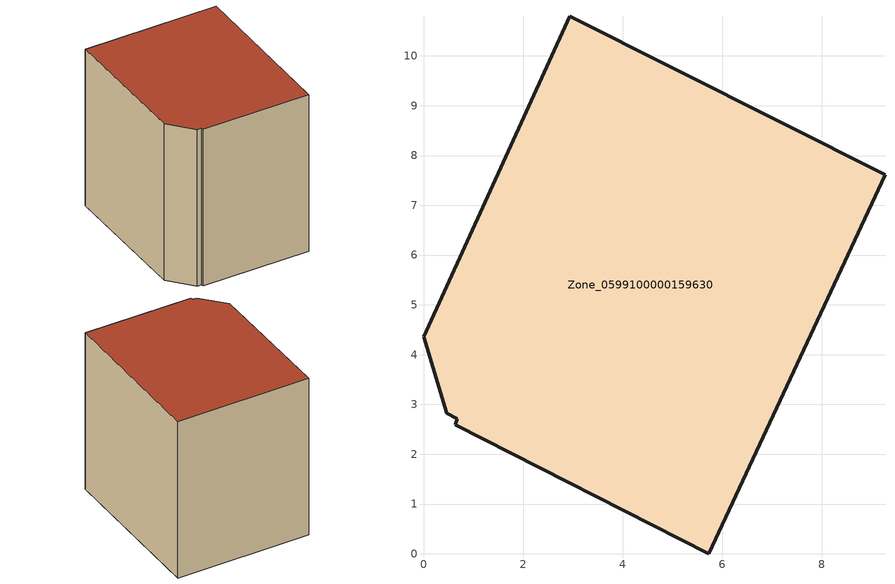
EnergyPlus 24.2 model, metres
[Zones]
Zone_0599100000159630
 floor ground (C_G): 0.68,2.71 0.47,2.82 0,4.36 2.93,10.8 9.27,7.61 5.73,0 0.64,2.59 z0
 wall outside (C_F): 5.73,0 9.27,7.61 2.93,10.8 0,4.36 0.47,2.82 0.68,2.71 0.64,2.59 5.73,0 z0:9.07
 roof outside (C_R): 0.47,2.82 0.68,2.71 0.64,2.59 5.73,0 9.27,7.61 2.93,10.8 0,4.36 z9.07
[BUILDING]
Pand.0599100000159630: North Axis=0; Terrain=City; Loads Convergence Tolerance Value=0.04; Temperature Convergence Tolerance Value=0.4; Solar Distribution=FullExterior; Maximum Number of Warmup Days=25; Minimum Number of Warmup Days=1
[Site:Location]
Rotterdam.The.Hague.AP_ZH_NLD Design_Conditions: Latitude=51.96; Longitude=4.45; Time Zone=1; Elevation=-4.5
[SITE:GROUNDTEMPERATURE:BUILDINGSURFACE]
18, 18, 18, 18, 18, 18, 18, 18, 18, 18, 18, 18
[MATERIAL] Thermal Absorptance=0.9; Solar Absorptance=0.7; Visible Absorptance=0.7
Name | Roughness | Thickness | Conductivity | Density | Specific Heat
G.TC.1946 | MediumSmooth | 0.15 | 1 | 540 | 1210
F.TC.1946 | Rough | 0.3 | 0.857143 | 1920 | 840
R.TC.1946 | MediumRough | 0.2 | 0.909091 | 1500 | 1000
[CONSTRUCTION]
C_G: G.TC.1946
C_F: F.TC.1946
C_R: R.TC.1946
[ZONE]
Zone_0599100000159630: Type=1; Multiplier=1; Ceiling Height=Autocalculate; Volume=Autocalculate; Floor Area=autocalculate; Part of Total Floor Area=Yes
[ZONEINFILTRATION:DESIGNFLOWRATE]
Infil_Zone_0599100000159630: Zone or ZoneList or Space or SpaceList=Zone_0599100000159630; Schedule=AlwaysOn; Design Flow Rate Calculation Method=Flow/Area; Flow Rate per Floor Area=0.003; Constant Term Coefficient=1; Temperature Term Coefficient=0; Velocity Term Coefficient=0; Velocity Squared Term Coefficient=0
[HVACTEMPLATE:ZONE:IDEALLOADSAIRSYSTEM]
Zone_0599100000159630: Maximum Heating Supply Air Temperature=50; Minimum Cooling Supply Air Temperature=13; Maximum Heating Supply Air Humidity Ratio=0.0156; Minimum Cooling Supply Air Humidity Ratio=0.0077; Heating Limit=NoLimit; Cooling Limit=NoLimit; Dehumidification Control Type=ConstantSensibleHeatRatio; Cooling Sensible Heat Ratio=0.7; Dehumidification Setpoint=60; Humidification Control Type=None; Humidification Setpoint=30; Outdoor Air Method=None; Outdoor Air Flow Rate per Person=0.00944; Outdoor Air Flow Rate per Zone Floor Area=0; Outdoor Air Flow Rate per Zone=0; Demand Controlled Ventilation Type=None; Outdoor Air Economizer Type=NoEconomizer; Heat Recovery Type=None; Sensible Heat Recovery Effectiveness=0.7; Latent Heat Recovery Effectiveness=0.65
[ZONECONTROL:THERMOSTAT]
ThermostatControl_Zone_0599100000159630: Zone or ZoneList=Zone_0599100000159630; Control Type Schedule=DualSetpointControlType; Control 1=Thermostat_Zone_0599100000159630; Temperature Difference Between Cutout And Setpoint=0
[THERMOSTATSETPOINT:DUALSETPOINT]
Thermostat_Zone_0599100000159630: Heating Setpoint Temperature Schedule=HeatingSetpoint_Zone_0599100000159630; Cooling Setpoint Temperature Schedule=CoolingSetpoint_Zone_0599100000159630
[SCHEDULE:COMPACT]
HeatingSetpoint_Zone_0599100000159630: Through: 12/31, For: AllDays, Until: 24:00, 21
CoolingSetpoint_Zone_0599100000159630: Through: 12/31, For: AllDays, Until: 24:00, 24
DualSetpointControlType: Through: 12/31, For: AllDays, Until: 24:00, 4
AlwaysOn: Through: 12/31, For: AllDays, Until: 24:00, 1
